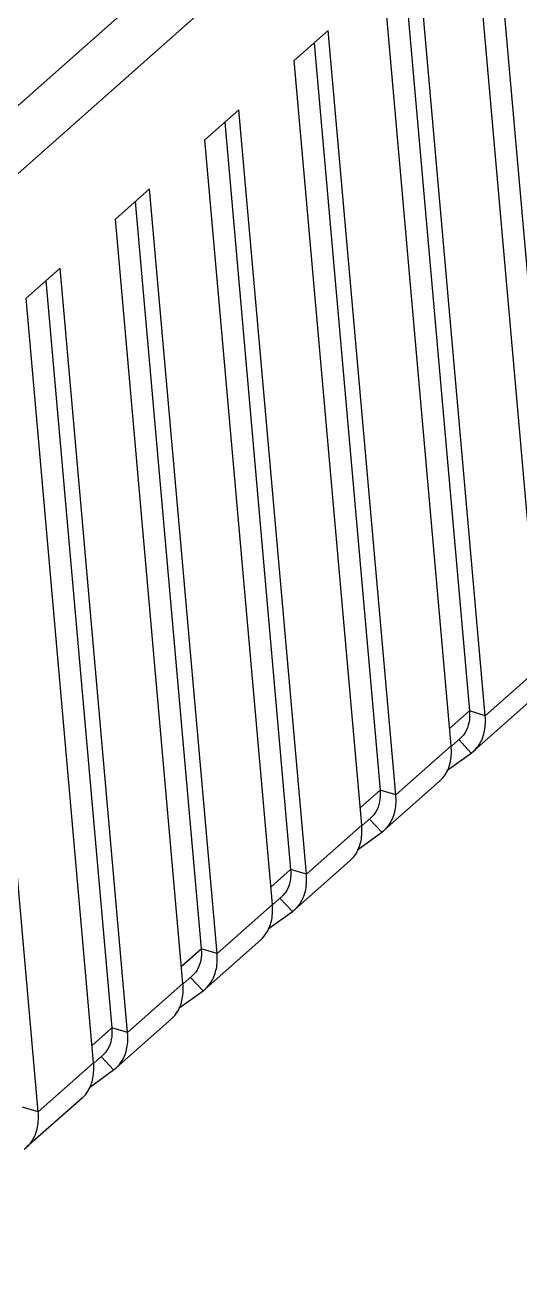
# Model space of a CAD drawing. Header units: millimetres. Extents: x 2015 to 2819, y -1311 to -752.
# Drawn here: x 2486.9 to 2498.56, y -1217.42 to -1187.75 of the extents above; entities that cross this region are included whole.
import ezdxf

# ---------------------------------------------------------------- set-up
doc = ezdxf.new("R2010")
doc.units = ezdxf.units.MM
doc.layers.add('06___PRT_ALL_SURFS', color=7, linetype='Continuous')

# ---------------------------------------------------------------- blocks, each defined once
blk = doc.blocks.new('*u43')
at = {"color": 7, "linetype": 'Continuous'}
for p, q in [((194.98, 21.995), (74.074, -85.215)), ((77.805, -79.686), (187.612, 17.682))]:
    blk.add_line(p, q, dxfattribs=at)
at = {"layer": '06___PRT_ALL_SURFS', "color": 7, "linetype": 'Continuous'}
for p, q in [((162.715, -10.93), (164.869, -35.352)), ((164.272, -36.493), (162.067, -11.504)), ((162.464, -38.096), (160.26, -13.107)), ((159.794, -13.519), (161.949, -37.941)), ((161.352, -39.083), (159.147, -14.093)), ((156.227, -16.683), (157.339, -15.696)), ((159.544, -40.686), (157.339, -15.696)), ((156.874, -16.109), (159.029, -40.531)), ((158.431, -41.673), (156.227, -16.683)), ((153.306, -19.272), (154.419, -18.286)), ((156.624, -43.276), (154.419, -18.286)), ((153.954, -18.698), (156.108, -43.12)), ((155.511, -44.262), (153.306, -19.272)), ((150.386, -21.862), (151.498, -20.875)), ((153.703, -45.865), (151.498, -20.875)), ((151.033, -21.288), (153.188, -45.71)), ((152.591, -46.852), (150.386, -21.862)), ((147.465, -24.452), (148.578, -23.465)), ((150.783, -48.455), (148.578, -23.465)), ((148.113, -23.878), (150.267, -48.299)), ((149.67, -49.441), (147.465, -24.452)), ((147.862, -51.044), (145.658, -26.055)), ((162.464, -38.096), (164.272, -36.493)), ((163.895, -37.648), (162.087, -39.251)), ((161.302, -38.515), (161.949, -37.941)), ((162.464, -38.096), (161.949, -37.941)), ((161.361, -39.093), (161.659, -38.829)), ((162.008, -39.314), (161.598, -38.878)), ((159.544, -40.686), (161.352, -39.083)), ((161.216, -39.886), (162.008, -39.314)), ((162.008, -39.314), (162.087, -39.251)), ((160.975, -40.237), (159.167, -41.84)), ((158.381, -41.105), (159.029, -40.531)), ((159.544, -40.686), (159.029, -40.531)), ((158.44, -41.683), (158.738, -41.418)), ((159.088, -41.904), (158.677, -41.467)), ((156.624, -43.276), (158.431, -41.673)), ((158.296, -42.476), (159.088, -41.904)), ((159.088, -41.904), (159.167, -41.84)), ((155.461, -43.694), (156.108, -43.12)), ((156.624, -43.276), (156.108, -43.12)), ((158.054, -42.827), (156.247, -44.43)), ((153.703, -45.865), (155.511, -44.262)), ((155.52, -44.272), (155.818, -44.008)), ((156.167, -44.493), (155.757, -44.057)), ((155.375, -45.065), (156.167, -44.493)), ((156.167, -44.493), (156.247, -44.43)), ((155.134, -45.416), (153.326, -47.019)), ((152.54, -46.284), (153.188, -45.71)), ((153.703, -45.865), (153.188, -45.71)), ((150.783, -48.455), (152.591, -46.852)), ((152.6, -46.862), (152.897, -46.598)), ((153.247, -47.083), (152.836, -46.647)), ((152.455, -47.655), (153.247, -47.083)), ((153.247, -47.083), (153.326, -47.019)), ((152.214, -48.006), (150.406, -49.609)), ((149.62, -48.874), (150.267, -48.299)), ((150.783, -48.455), (150.267, -48.299)), ((149.679, -49.451), (149.977, -49.187)), ((150.326, -49.673), (149.916, -49.236)), ((147.862, -51.044), (149.67, -49.441)), ((149.535, -50.244), (150.326, -49.673)), ((150.326, -49.673), (150.406, -49.609)), ((147.862, -51.044), (147.347, -50.889)), ((149.293, -50.596), (147.485, -52.198)), ((147.406, -52.262), (147.485, -52.198))]:
    blk.add_line(p, q, dxfattribs=at)
for points, start_tangent, end_tangent in [([(161.949, -37.941), (161.932, -38.324), (161.813, -38.643), (161.659, -38.829)], (0.087886, -0.996131), (-0.746502, -0.665383)), ([(162.288, -39.009), (162.443, -38.594), (162.465, -38.097)], (0.519328, 0.854575), (-0.087886, 0.996131)), ([(162.087, -39.25), (162.288, -39.009)], (0.746501, 0.665384), (0.519328, 0.854575)), ([(161.331, -39.581), (161.352, -39.083)], (0.190858, 0.981618), (-0.087886, 0.996131)), ([(160.975, -40.237), (161.175, -39.996), (161.331, -39.581)], (0.746503, 0.665382), (0.190858, 0.981618)), ([(159.029, -40.531), (159.012, -40.914), (158.892, -41.233), (158.738, -41.418)], (0.087886, -0.996131), (-0.746502, -0.665383)), ([(159.367, -41.599), (159.523, -41.184), (159.544, -40.686)], (0.519328, 0.854575), (-0.087886, 0.996131)), ([(158.41, -42.171), (158.432, -41.673)], (0.190858, 0.981618), (-0.087886, 0.996131)), ([(159.167, -41.84), (159.367, -41.599)], (0.746501, 0.665384), (0.519328, 0.854575)), ([(158.054, -42.827), (158.255, -42.585), (158.41, -42.171)], (0.746503, 0.665382), (0.190858, 0.981618)), ([(156.108, -43.12), (156.092, -43.503), (155.972, -43.822), (155.818, -44.008)], (0.087886, -0.996131), (-0.746502, -0.665383)), ([(156.447, -44.188), (156.602, -43.774), (156.624, -43.276)], (0.519328, 0.854575), (-0.087886, 0.996131)), ([(155.49, -44.76), (155.511, -44.262)], (0.190858, 0.981618), (-0.087886, 0.996131)), ([(156.246, -44.43), (156.447, -44.188)], (0.746501, 0.665384), (0.519328, 0.854575)), ([(155.134, -45.416), (155.334, -45.175), (155.49, -44.76)], (0.746503, 0.665382), (0.190858, 0.981618)), ([(153.188, -45.71), (153.171, -46.093), (153.052, -46.412), (152.897, -46.597)], (0.087886, -0.996131), (-0.746502, -0.665383)), ([(153.526, -46.778), (153.682, -46.363), (153.704, -45.865)], (0.519328, 0.854575), (-0.087886, 0.996131)), ([(152.569, -47.35), (152.591, -46.852)], (0.190858, 0.981618), (-0.087886, 0.996131)), ([(153.326, -47.019), (153.526, -46.778)], (0.746501, 0.665384), (0.519328, 0.854575)), ([(152.213, -48.006), (152.414, -47.765), (152.569, -47.35)], (0.746503, 0.665382), (0.190858, 0.981618)), ([(150.267, -48.299), (150.251, -48.682), (150.131, -49.002), (149.977, -49.187)], (0.087886, -0.996131), (-0.746502, -0.665383)), ([(150.606, -49.368), (150.762, -48.953), (150.783, -48.455)], (0.519328, 0.854575), (-0.087886, 0.996131)), ([(149.649, -49.939), (149.671, -49.442)], (0.190858, 0.981618), (-0.087886, 0.996131)), ([(150.406, -49.609), (150.606, -49.368)], (0.746501, 0.665384), (0.519328, 0.854575)), ([(149.293, -50.595), (149.493, -50.354), (149.649, -49.939)], (0.746503, 0.665382), (0.190858, 0.981618)), ([(147.686, -51.957), (147.841, -51.542), (147.863, -51.044)], (0.519328, 0.854575), (-0.087886, 0.996131)), ([(147.485, -52.198), (147.686, -51.957)], (0.746501, 0.665384), (0.519328, 0.854575))]:
    blk.add_spline(points, degree=3, dxfattribs=dict(at, start_tangent=start_tangent, end_tangent=end_tangent))

msp = doc.modelspace()

# ---------------------------------------------------------------- block references
at = {"xscale": 0.7217100000000002, "yscale": 0.7217100000000002, "zscale": 0.7217100000000002}
msp.add_blockref('*u43', (2380.49, -1176.547), dxfattribs=at)

doc.saveas('drawing.dxf')
